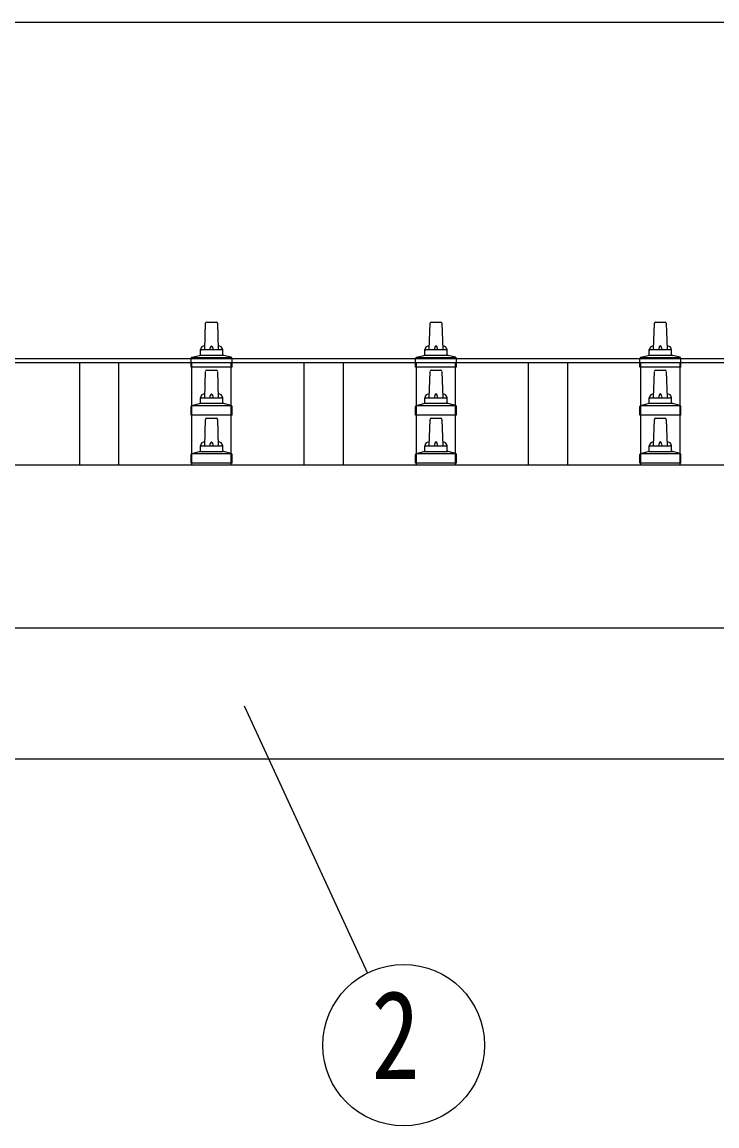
# Model space of a CAD drawing. Units: millimetres, scale not verified. Extents: x -12615 to 12615, y -8910 to 8910.
# Drawn here: x -10303 to -9684, y -2223 to -1239 of the extents above; entities that cross this region are included whole.
import ezdxf
from ezdxf.enums import TextEntityAlignment as Align

# ---------------------------------------------------------------- set-up
doc = ezdxf.new("R2010")
doc.units = ezdxf.units.MM
doc.header["$LTSCALE"] = 40
for name, color, linetype in [('0-4_YKK_13', 4, 'Continuous'), ('0-5_YKK_A1', 4, 'Continuous'), ('0-6_YKK_D', 6, 'Continuous')]:
    doc.layers.add(name, color=color, linetype=linetype)
doc.styles.add('ＭＳ ゴシック', font='')
doc.styles.get('ＭＳ ゴシック').set_extended_font_data('MS Gothic')

msp = doc.modelspace()

# ---------------------------------------------------------------- linework, layer by layer
at = {"layer": '0-4_YKK_13'}
for p, q in [((-10139.94, -1531.02), (-10139.21, -1507.5)), ((-10138.21, -1506.52), (-10129.67, -1506.52)), ((-10128.67, -1507.5), (-10127.94, -1531.02)), ((-9939.94, -1531.02), (-9939.21, -1507.5)), ((-9938.21, -1506.52), (-9929.67, -1506.52)), ((-9928.67, -1507.5), (-9927.94, -1531.02)), ((-9739.94, -1531.02), (-9739.21, -1507.5)), ((-9738.21, -1506.52), (-9729.67, -1506.52)), ((-9728.67, -1507.5), (-9727.94, -1531.02)), ((-10144.32, -1536.02), (-10123.56, -1536.02)), ((-10143.94, -1535.24), (-10143.94, -1531.02)), ((-10142.94, -1531.02), (-10124.94, -1531.02)), ((-10123.94, -1535.24), (-10123.94, -1531.02)), ((-9944.32, -1536.02), (-9923.56, -1536.02)), ((-9943.94, -1535.24), (-9943.94, -1531.02)), ((-9942.94, -1531.02), (-9924.94, -1531.02)), ((-9923.94, -1535.24), (-9923.94, -1531.02)), ((-9744.32, -1536.02), (-9723.56, -1536.02)), ((-9743.94, -1535.24), (-9743.94, -1531.02)), ((-9742.94, -1531.02), (-9724.94, -1531.02)), ((-9723.94, -1535.24), (-9723.94, -1531.02)), ((-10152.19, -1546.52), (-10152.19, -1538.81)), ((-10151.81, -1538.02), (-10116.07, -1538.02)), ((-10151.43, -1537.84), (-10144.7, -1536.21)), ((-10116.45, -1537.84), (-10123.18, -1536.21)), ((-10115.69, -1546.52), (-10115.69, -1538.81)), ((-9952.19, -1546.52), (-9952.19, -1538.81)), ((-9951.81, -1538.02), (-9916.07, -1538.02)), ((-9951.43, -1537.84), (-9944.7, -1536.21)), ((-9916.45, -1537.84), (-9923.18, -1536.21)), ((-9915.69, -1546.52), (-9915.69, -1538.81)), ((-9752.19, -1546.52), (-9752.19, -1538.81)), ((-9751.81, -1538.02), (-9716.07, -1538.02)), ((-9751.43, -1537.84), (-9744.7, -1536.21)), ((-9716.45, -1537.84), (-9723.18, -1536.21)), ((-9715.69, -1546.52), (-9715.69, -1538.81)), ((-10115.69, -1546.52), (-10152.19, -1546.52)), ((-10139.94, -1573.88), (-10139.21, -1550.36)), ((-10138.21, -1549.38), (-10129.67, -1549.38)), ((-10128.67, -1550.36), (-10127.94, -1573.88)), ((-9915.69, -1546.52), (-9952.19, -1546.52)), ((-9939.94, -1573.88), (-9939.21, -1550.36)), ((-9938.21, -1549.38), (-9929.67, -1549.38)), ((-9928.67, -1550.36), (-9927.94, -1573.88)), ((-9715.69, -1546.52), (-9752.19, -1546.52)), ((-9739.94, -1573.88), (-9739.21, -1550.36)), ((-9738.21, -1549.38), (-9729.67, -1549.38)), ((-9728.67, -1550.36), (-9727.94, -1573.88)), ((-10143.94, -1578.1), (-10143.94, -1573.88)), ((-10142.94, -1573.88), (-10124.94, -1573.88)), ((-10123.94, -1578.1), (-10123.94, -1573.88)), ((-9943.94, -1578.1), (-9943.94, -1573.88)), ((-9942.94, -1573.88), (-9924.94, -1573.88)), ((-9923.94, -1578.1), (-9923.94, -1573.88)), ((-9743.94, -1578.1), (-9743.94, -1573.88)), ((-9742.94, -1573.88), (-9724.94, -1573.88)), ((-9723.94, -1578.1), (-9723.94, -1573.88)), ((-10152.19, -1589.38), (-10152.19, -1581.67)), ((-10151.81, -1580.88), (-10116.07, -1580.88)), ((-10151.43, -1580.7), (-10144.7, -1579.07)), ((-10144.32, -1578.88), (-10123.56, -1578.88)), ((-10116.45, -1580.7), (-10123.18, -1579.07)), ((-10115.69, -1589.38), (-10115.69, -1581.67)), ((-9952.19, -1589.38), (-9952.19, -1581.67)), ((-9951.81, -1580.88), (-9916.07, -1580.88)), ((-9951.43, -1580.7), (-9944.7, -1579.07)), ((-9944.32, -1578.88), (-9923.56, -1578.88)), ((-9916.45, -1580.7), (-9923.18, -1579.07)), ((-9915.69, -1589.38), (-9915.69, -1581.67)), ((-9752.19, -1589.38), (-9752.19, -1581.67)), ((-9751.81, -1580.88), (-9716.07, -1580.88)), ((-9751.43, -1580.7), (-9744.7, -1579.07)), ((-9744.32, -1578.88), (-9723.56, -1578.88)), ((-9716.45, -1580.7), (-9723.18, -1579.07)), ((-9715.69, -1589.38), (-9715.69, -1581.67)), ((-10115.69, -1589.38), (-10152.19, -1589.38)), ((-10139.94, -1616.74), (-10139.21, -1593.21)), ((-10138.21, -1592.24), (-10129.67, -1592.24)), ((-10128.67, -1593.21), (-10127.94, -1616.74)), ((-9915.69, -1589.38), (-9952.19, -1589.38)), ((-9939.94, -1616.74), (-9939.21, -1593.21)), ((-9938.21, -1592.24), (-9929.67, -1592.24)), ((-9928.67, -1593.21), (-9927.94, -1616.74)), ((-9715.69, -1589.38), (-9752.19, -1589.38)), ((-9739.94, -1616.74), (-9739.21, -1593.21)), ((-9738.21, -1592.24), (-9729.67, -1592.24)), ((-9728.67, -1593.21), (-9727.94, -1616.74)), ((-10152.19, -1632.24), (-10152.19, -1624.53)), ((-10151.81, -1623.74), (-10116.07, -1623.74)), ((-10151.43, -1623.55), (-10144.7, -1621.92)), ((-10144.32, -1621.74), (-10123.56, -1621.74)), ((-10143.94, -1620.95), (-10143.94, -1616.74)), ((-10142.94, -1616.74), (-10124.94, -1616.74)), ((-10123.94, -1620.95), (-10123.94, -1616.74)), ((-10116.45, -1623.55), (-10123.18, -1621.92)), ((-10115.69, -1632.24), (-10115.69, -1624.53)), ((-9952.19, -1632.24), (-9952.19, -1624.53)), ((-9951.81, -1623.74), (-9916.07, -1623.74)), ((-9951.43, -1623.55), (-9944.7, -1621.92)), ((-9944.32, -1621.74), (-9923.56, -1621.74)), ((-9943.94, -1620.95), (-9943.94, -1616.74)), ((-9942.94, -1616.74), (-9924.94, -1616.74)), ((-9923.94, -1620.95), (-9923.94, -1616.74)), ((-9916.45, -1623.55), (-9923.18, -1621.92)), ((-9915.69, -1632.24), (-9915.69, -1624.53)), ((-9752.19, -1632.24), (-9752.19, -1624.53)), ((-9751.81, -1623.74), (-9716.07, -1623.74)), ((-9751.43, -1623.55), (-9744.7, -1621.92)), ((-9744.32, -1621.74), (-9723.56, -1621.74)), ((-9743.94, -1620.95), (-9743.94, -1616.74)), ((-9742.94, -1616.74), (-9724.94, -1616.74)), ((-9723.94, -1620.95), (-9723.94, -1616.74)), ((-9716.45, -1623.55), (-9723.18, -1621.92)), ((-9715.69, -1632.24), (-9715.69, -1624.53)), ((-10115.69, -1632.24), (-10152.19, -1632.24)), ((-9915.69, -1632.24), (-9952.19, -1632.24)), ((-9715.69, -1632.24), (-9752.19, -1632.24))]:
    msp.add_line(p, q, dxfattribs=at)
for centre, radius, start, end in [((-10138.21, -1507.52), 1, 90, 178.60509), ((-10129.67, -1507.52), 1, 1.39491, 90), ((-9938.21, -1507.52), 1, 90, 178.60509), ((-9929.67, -1507.52), 1, 1.39491, 90), ((-9738.21, -1507.52), 1, 90, 178.60509), ((-9729.67, -1507.52), 1, 1.39491, 90), ((-10144.94, -1535.24), 1, 283.62699, 0), ((-10139.86, -1531.66), 4.13, 90, 171.17633), ((-10142.94, -1532.02), 1, 90, 180), ((-10130.61, -1531.02), 4.83, 133.60282, 180), ((-10137.27, -1531.02), 4.83, 0, 46.39718), ((-10128.03, -1531.66), 4.13, 8.82367, 90), ((-10124.94, -1532.02), 1, 0, 90), ((-10122.94, -1535.24), 1, 180, 256.37301), ((-9944.94, -1535.24), 1, 283.62699, 0), ((-9939.86, -1531.66), 4.13, 90, 171.17633), ((-9942.94, -1532.02), 1, 90, 180), ((-9930.61, -1531.02), 4.83, 133.60282, 180), ((-9937.27, -1531.02), 4.83, 0, 46.39718), ((-9928.03, -1531.66), 4.13, 8.82367, 90), ((-9924.94, -1532.02), 1, 0, 90), ((-9922.94, -1535.24), 1, 180, 256.37301), ((-9744.94, -1535.24), 1, 283.62699, 0), ((-9739.86, -1531.66), 4.13, 90, 171.17633), ((-9742.94, -1532.02), 1, 90, 180), ((-9730.61, -1531.02), 4.83, 133.60282, 180), ((-9737.27, -1531.02), 4.83, 0, 46.39718), ((-9728.03, -1531.66), 4.13, 8.82367, 90), ((-9724.94, -1532.02), 1, 0, 90), ((-9722.94, -1535.24), 1, 180, 256.37301), ((-10151.19, -1538.81), 1, 103.62699, 180), ((-10116.69, -1538.81), 1, 0, 76.37301), ((-9951.19, -1538.81), 1, 103.62699, 180), ((-9916.69, -1538.81), 1, 0, 76.37301), ((-9751.19, -1538.81), 1, 103.62699, 180), ((-9716.69, -1538.81), 1, 0, 76.37301), ((-10138.21, -1550.38), 1, 90, 178.60509), ((-10129.67, -1550.38), 1, 1.39491, 90), ((-9938.21, -1550.38), 1, 90, 178.60509), ((-9929.67, -1550.38), 1, 1.39491, 90), ((-9738.21, -1550.38), 1, 90, 178.60509), ((-9729.67, -1550.38), 1, 1.39491, 90), ((-10139.86, -1574.52), 4.13, 90, 171.17633), ((-10142.94, -1574.88), 1, 90, 180), ((-10130.61, -1573.88), 4.83, 133.60282, 180), ((-10137.27, -1573.88), 4.83, 0, 46.39718), ((-10128.03, -1574.52), 4.13, 8.82367, 90), ((-10124.94, -1574.88), 1, 0, 90), ((-9939.86, -1574.52), 4.13, 90, 171.17633), ((-9942.94, -1574.88), 1, 90, 180), ((-9930.61, -1573.88), 4.83, 133.60282, 180), ((-9937.27, -1573.88), 4.83, 0, 46.39718), ((-9928.03, -1574.52), 4.13, 8.82367, 90), ((-9924.94, -1574.88), 1, 0, 90), ((-9739.86, -1574.52), 4.13, 90, 171.17633), ((-9742.94, -1574.88), 1, 90, 180), ((-9730.61, -1573.88), 4.83, 133.60282, 180), ((-9737.27, -1573.88), 4.83, 0, 46.39718), ((-9728.03, -1574.52), 4.13, 8.82367, 90), ((-9724.94, -1574.88), 1, 0, 90), ((-10151.19, -1581.67), 1, 103.62699, 180), ((-10144.94, -1578.1), 1, 283.62699, 0), ((-10122.94, -1578.1), 1, 180, 256.37301), ((-10116.69, -1581.67), 1, 0, 76.37301), ((-9951.19, -1581.67), 1, 103.62699, 180), ((-9944.94, -1578.1), 1, 283.62699, 0), ((-9922.94, -1578.1), 1, 180, 256.37301), ((-9916.69, -1581.67), 1, 0, 76.37301), ((-9751.19, -1581.67), 1, 103.62699, 180), ((-9744.94, -1578.1), 1, 283.62699, 0), ((-9722.94, -1578.1), 1, 180, 256.37301), ((-9716.69, -1581.67), 1, 0, 76.37301), ((-10138.21, -1593.24), 1, 90, 178.60509), ((-10129.67, -1593.24), 1, 1.39491, 90), ((-9938.21, -1593.24), 1, 90, 178.60509), ((-9929.67, -1593.24), 1, 1.39491, 90), ((-9738.21, -1593.24), 1, 90, 178.60509), ((-9729.67, -1593.24), 1, 1.39491, 90), ((-10139.86, -1617.37), 4.13, 90, 171.17633), ((-10130.61, -1616.74), 4.83, 133.60282, 180), ((-10137.27, -1616.74), 4.83, 0, 46.39718), ((-10128.03, -1617.37), 4.13, 8.82367, 90), ((-9939.86, -1617.37), 4.13, 90, 171.17633), ((-9930.61, -1616.74), 4.83, 133.60282, 180), ((-9937.27, -1616.74), 4.83, 0, 46.39718), ((-9928.03, -1617.37), 4.13, 8.82367, 90), ((-9739.86, -1617.37), 4.13, 90, 171.17633), ((-9730.61, -1616.74), 4.83, 133.60282, 180), ((-9737.27, -1616.74), 4.83, 0, 46.39718), ((-9728.03, -1617.37), 4.13, 8.82367, 90), ((-10151.19, -1624.53), 1, 103.62699, 180), ((-10144.94, -1620.95), 1, 283.62699, 0), ((-10142.94, -1617.74), 1, 90, 180), ((-10124.94, -1617.74), 1, 0, 90), ((-10122.94, -1620.95), 1, 180, 256.37301), ((-10116.69, -1624.53), 1, 0, 76.37301), ((-9951.19, -1624.53), 1, 103.62699, 180), ((-9944.94, -1620.95), 1, 283.62699, 0), ((-9942.94, -1617.74), 1, 90, 180), ((-9924.94, -1617.74), 1, 0, 90), ((-9922.94, -1620.95), 1, 180, 256.37301), ((-9916.69, -1624.53), 1, 0, 76.37301), ((-9751.19, -1624.53), 1, 103.62699, 180), ((-9744.94, -1620.95), 1, 283.62699, 0), ((-9742.94, -1617.74), 1, 90, 180), ((-9724.94, -1617.74), 1, 0, 90), ((-9722.94, -1620.95), 1, 180, 256.37301), ((-9716.69, -1624.53), 1, 0, 76.37301)]:
    msp.add_arc(centre, radius, start, end, dxfattribs=at)
at = {"layer": '0-5_YKK_A1'}
for p, q in [((-10956.94, -1538.82), (-7910.94, -1538.82)), ((-10956.94, -1542.41), (-7910.94, -1542.41)), ((-10251.44, -1633.83), (-10251.44, -1542.41)), ((-10216.44, -1633.83), (-10216.44, -1542.41)), ((-10151.44, -1633.83), (-10151.44, -1542.41)), ((-10116.44, -1633.83), (-10116.44, -1542.41)), ((-10051.44, -1633.83), (-10051.44, -1542.41)), ((-10016.44, -1633.83), (-10016.44, -1542.41)), ((-9951.44, -1633.83), (-9951.44, -1542.41)), ((-9916.44, -1633.83), (-9916.44, -1542.41)), ((-9851.44, -1633.83), (-9851.44, -1542.41)), ((-9816.44, -1633.83), (-9816.44, -1542.41)), ((-9751.44, -1633.83), (-9751.44, -1542.41)), ((-9716.44, -1633.83), (-9716.44, -1542.41)), ((-10952.24, -1633.9), (-7915.64, -1633.9)), ((-7915.64, -1779.56), (-10952.24, -1779.56)), ((-10840.44, -1896), (-8027.44, -1896))]:
    msp.add_line(p, q, dxfattribs=at)
at = {"layer": '0-6_YKK_D'}
for p, q in [((-10818.94, -1238.82), (-8048.94, -1238.82)), ((-10104.99, -1848.86), (-9995.1, -2087.15))]:
    msp.add_line(p, q, dxfattribs=at)
msp.add_circle((-9962.73, -2151.46), 72, dxfattribs=at)

# ---------------------------------------------------------------- texts
at = {"layer": '0-6_YKK_D', "style": 'ＭＳ ゴシック', "width": 0.8}
msp.add_text('2', height=79.18, dxfattribs=at).set_placement((-9991.53, -2205.46), align=Align.BOTTOM_LEFT)

doc.saveas('drawing.dxf')
